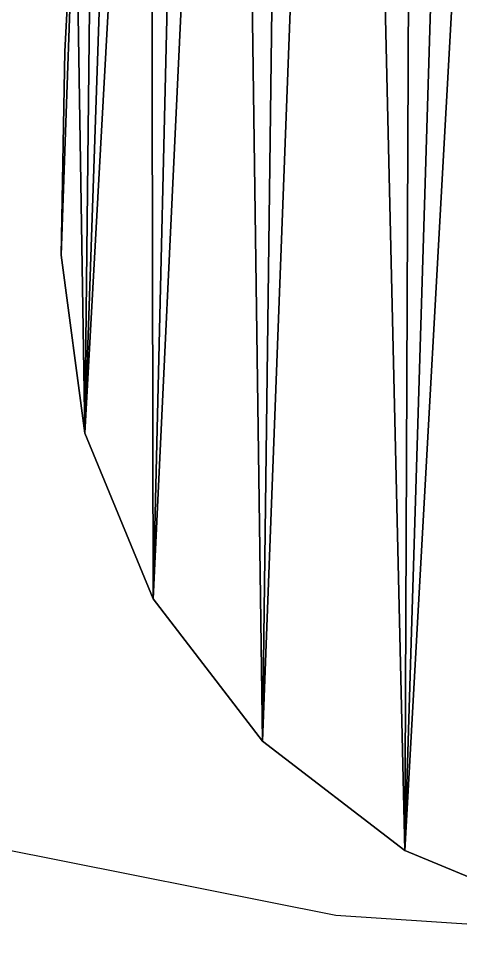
# Model space of a CAD drawing. Header units: metres. Extents: x 0 to 132, y 0 to 132.
# Drawn here: x 60.45 to 63.67, y 85.53 to 92.25 of the extents above; entities that cross this region are included whole.
import ezdxf

# ---------------------------------------------------------------- set-up
doc = ezdxf.new("R2010")
doc.units = ezdxf.units.M

msp = doc.modelspace()

# ---------------------------------------------------------------- linework, layer by layer
at = {"layer": 'Group#1'}
for p, q in [((62.7638, 85.7287, 16.8), (59.8131, 86.3156, 16.8)), ((62.7638, 85.7287, 19.8), (59.8131, 86.3156, 19.8)), ((65.7659, 85.5319, 16.8), (62.7638, 85.7287, 16.8)), ((65.7659, 85.5319, 19.8), (62.7638, 85.7287, 19.8))]:
    msp.add_line(p, q, dxfattribs=at)

# ---------------------------------------------------------------- meshes
at = {"layer": 'Group#89'}
mesh = msp.add_polyface(dxfattribs=at)
corners = [(67.1403, 96.3479, 17.8), (67.1546, 99.9867, 17.8), (67.1753, 98.1672, 17.8), (67.0783, 101.8047, 17.8), (67.0497, 94.5305, 17.8), (66.9462, 103.6196, 17.8), (66.9034, 92.7167, 17.8), (66.7587, 105.4295, 17.8), (66.7017, 90.9083, 17.8), (66.5159, 107.2329, 17.8), (66.4447, 89.1069, 17.8), (65.7659, 108.5319, 17.8), (66.1327, 87.3142, 17.8), (65.7659, 85.5319, 17.8), (64.4718, 85.7023, 17.8), (64.4669, 107.7819, 17.8), (63.2659, 86.2018, 17.8), (63.8832, 106.4207, 17.8), (63.3478, 105.0397, 17.8), (62.8614, 103.6407, 17.8), (62.2304, 86.9964, 17.8), (62.4245, 102.2254, 17.8), (62.0377, 100.7957, 17.8), (61.4358, 88.0319, 17.8), (61.7016, 99.3532, 17.8), (61.4164, 97.8998, 17.8), (60.9363, 89.2378, 17.8), (61.1826, 96.4372, 17.8), (61.0005, 94.9673, 17.8), (60.8702, 93.4919, 17.8), (60.7659, 90.5319, 17.8), (60.792, 92.0128, 17.8)]
mesh.append_faces([[corners[k] for k in face] for face in [(0, 1, 2), (29, 30, 31)]], dxfattribs={"vtx0": -1})
mesh.append_faces([[corners[k] for k in face] for face in [(1, 0, 3), (3, 4, 5), (5, 6, 7), (7, 8, 9), (9, 10, 11), (11, 14, 15), (15, 16, 17), (17, 16, 18), (18, 16, 19), (19, 20, 21), (21, 20, 22), (22, 23, 24), (24, 23, 25), (25, 26, 27), (27, 26, 28), (28, 26, 29)]], dxfattribs={"vtx0": -1, "vtx1": -1})
mesh.append_faces([[corners[k] for k in face] for face in [(3, 0, 4), (5, 4, 6), (7, 6, 8), (9, 8, 10), (11, 10, 12), (11, 12, 13), (11, 13, 14), (15, 14, 16), (19, 16, 20), (22, 20, 23), (25, 23, 26), (29, 26, 30)]], dxfattribs={"vtx0": -1, "vtx2": -1})
mesh = msp.add_polyface(dxfattribs=at)
corners = [(64.4669, 107.7819, 18.8), (65.7659, 85.5319, 18.8), (65.7659, 108.5319, 18.8), (64.4718, 85.7023, 18.8), (63.2659, 86.2018, 18.8), (63.8832, 106.4207, 18.8), (63.3478, 105.0397, 18.8), (62.8614, 103.6407, 18.8), (62.2304, 86.9964, 18.8), (62.4245, 102.2254, 18.8), (62.0377, 100.7957, 18.8), (61.4358, 88.0319, 18.8), (61.7016, 99.3532, 18.8), (61.4164, 97.8998, 18.8), (60.9363, 89.2378, 18.8), (61.1826, 96.4372, 18.8), (61.0005, 94.9673, 18.8), (60.8702, 93.4919, 18.8), (60.7659, 90.5319, 18.8), (60.792, 92.0128, 18.8)]
mesh.append_faces([[corners[k] for k in face] for face in [(0, 1, 2), (18, 17, 19)]], dxfattribs={"vtx0": -1})
mesh.append_faces([[corners[k] for k in face] for face in [(1, 0, 3), (3, 0, 4), (4, 7, 8), (8, 10, 11), (11, 13, 14), (14, 17, 18)]], dxfattribs={"vtx0": -1, "vtx1": -1})
mesh.append_faces([[corners[k] for k in face] for face in [(4, 0, 5), (4, 5, 6), (4, 6, 7), (8, 7, 9), (8, 9, 10), (11, 10, 12), (11, 12, 13), (14, 13, 15), (14, 15, 16), (14, 16, 17)]], dxfattribs={"vtx0": -1, "vtx2": -1})
mesh = msp.add_polyface(dxfattribs=at)
corners = [(60.792, 92.0128, 17.8), (60.8702, 93.4919, 18.8), (60.8702, 93.4919, 17.8), (60.792, 92.0128, 18.8)]
mesh.append_faces([[corners[k] for k in face] for face in [(0, 1, 2), (1, 0, 3)]], dxfattribs={"vtx0": -1})
mesh = msp.add_polyface(dxfattribs=at)
corners = [(60.7659, 90.5319, 17.8), (60.792, 92.0128, 18.8), (60.792, 92.0128, 17.8), (60.7659, 90.5319, 18.8)]
mesh.append_faces([[corners[k] for k in face] for face in [(0, 1, 2), (1, 0, 3)]], dxfattribs={"vtx0": -1})
mesh = msp.add_polyface(dxfattribs=at)
corners = [(60.9363, 89.2378, 17.8), (60.7659, 90.5319, 18.8), (60.7659, 90.5319, 17.8), (60.9363, 89.2378, 18.8)]
mesh.append_faces([[corners[k] for k in face] for face in [(0, 1, 2), (1, 0, 3)]], dxfattribs={"vtx0": -1})
mesh = msp.add_polyface(dxfattribs=at)
corners = [(61.4358, 88.0319, 17.8), (60.9363, 89.2378, 18.8), (60.9363, 89.2378, 17.8), (61.4358, 88.0319, 18.8)]
mesh.append_faces([[corners[k] for k in face] for face in [(0, 1, 2), (1, 0, 3)]], dxfattribs={"vtx0": -1})
mesh = msp.add_polyface(dxfattribs=at)
corners = [(62.2304, 86.9964, 17.8), (61.4358, 88.0319, 18.8), (61.4358, 88.0319, 17.8), (62.2304, 86.9964, 18.8)]
mesh.append_faces([[corners[k] for k in face] for face in [(0, 1, 2), (1, 0, 3)]], dxfattribs={"vtx0": -1})
mesh = msp.add_polyface(dxfattribs=at)
corners = [(63.2659, 86.2018, 18.8), (62.2304, 86.9964, 17.8), (63.2659, 86.2018, 17.8), (62.2304, 86.9964, 18.8)]
mesh.append_faces([[corners[k] for k in face] for face in [(0, 1, 2), (1, 0, 3)]], dxfattribs={"vtx0": -1})
mesh = msp.add_polyface(dxfattribs=at)
corners = [(64.4718, 85.7023, 18.8), (63.2659, 86.2018, 17.8), (64.4718, 85.7023, 17.8), (63.2659, 86.2018, 18.8)]
mesh.append_faces([[corners[k] for k in face] for face in [(0, 1, 2), (1, 0, 3)]], dxfattribs={"vtx0": -1})

doc.saveas('drawing.dxf')
